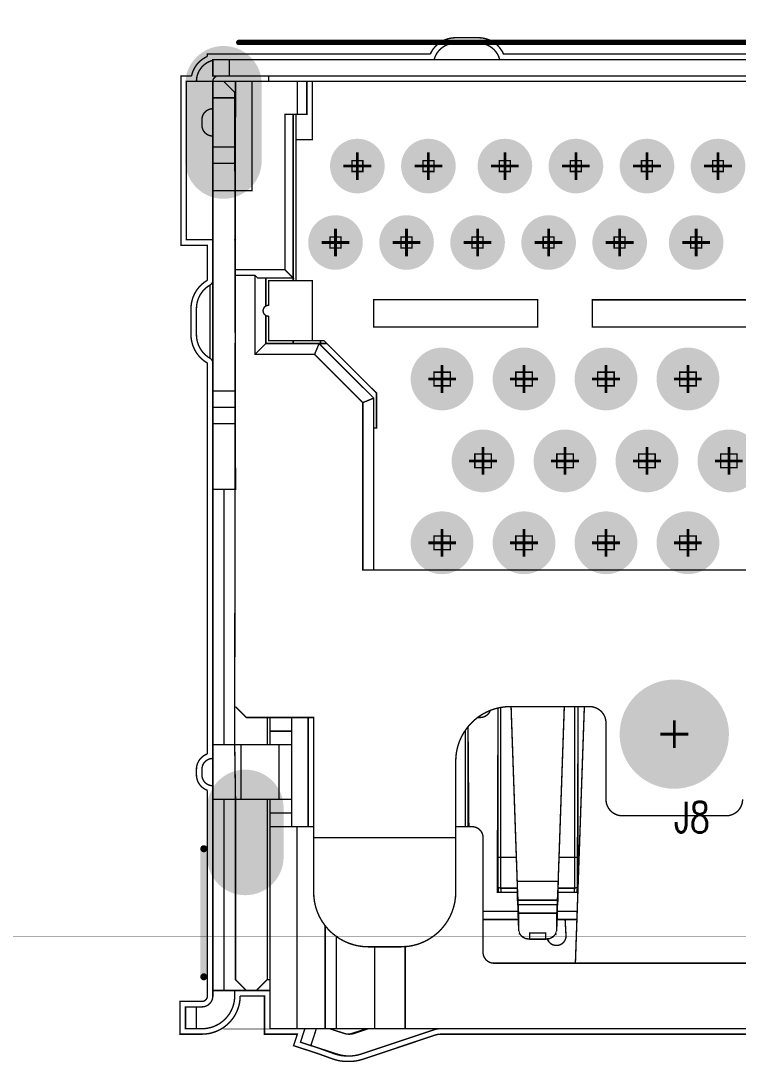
# Model space of a CAD drawing. Extents: x 0 to 100, y -2 to 79.
# Drawn here: x 11.63 to 24.75, y -2.31 to 16.77 of the extents above; entities that cross this region are included whole.
import ezdxf

# ---------------------------------------------------------------- set-up
doc = ezdxf.new("R2010")
doc.units = 0
doc.header["$MEASUREMENT"] = 0
doc.layers.get('0').update_dxf_attribs({"linetype": 'CONTINUOUS'})
for name, color, linetype in [('BOARD_OUTLINE_00', 183, 'CONTINUOUS'), ('DRIL_NPLTE_THRU_01', 34, 'CONTINUOUS'), ('DRIL_NPLTE_THRU_02', 1, 'CONTINUOUS'), ('DRIL_NPLTE_THRU_03', 3, 'CONTINUOUS'), ('DRIL_NPLTE_THRU_04', 146, 'CONTINUOUS'), ('DRIL_NPLTE_THRU_05', 5, 'CONTINUOUS'), ('DRIL_NPLTE_THRU_06', 176, 'CONTINUOUS'), ('DRIL_PLTE_THRU_01', 34, 'CONTINUOUS'), ('DRIL_PLTE_THRU_02', 1, 'CONTINUOUS'), ('DRIL_PLTE_THRU_03', 3, 'CONTINUOUS'), ('DRIL_PLTE_THRU_04', 146, 'CONTINUOUS'), ('DRIL_PLTE_THRU_05', 5, 'CONTINUOUS'), ('DRIL_PLTE_THRU_06', 176, 'CONTINUOUS'), ('DRIL_SYMBOL', 183, 'CONTINUOUS'), ('PADS_BOT', 5, 'CONTINUOUS'), ('PADS_INNER', 43, 'CONTINUOUS'), ('PADS_TOP', 43, 'CONTINUOUS'), ('PART_NAME_26', 2, 'CONTINUOUS'), ('PART_TOP_2DLINE_01', 23, 'CONTINUOUS'), ('PART_TOP_2DLINE_15', 96, 'CONTINUOUS'), ('PART_TOP_2DLINE_26', 2, 'CONTINUOUS')]:
    doc.layers.add(name, color=color, linetype=linetype)
doc.styles.add('W0$0499993333', font='simplex', dxfattribs={"width": 0.75})

# ---------------------------------------------------------------- blocks, each defined once
blk = doc.blocks.new('BOARD_462')
at = {"layer": 'BOARD_OUTLINE_00', "const_width": 0.01}
blk.add_lwpolyline([(0, 0.5, 0.48073), (0.5, 0), (99.5, 0, 0.235929), (100, 0.5), (100, 78.5, 0.414214), (99.5, 79), (0.5, 79, 0.414214), (0, 78.5)], format="xyb", close=True, dxfattribs=at)
blk = doc.blocks.new('SMOOTH_0$0254')
at = {"const_width": 0.0127}
blk.add_lwpolyline([(-0.00635, 0, 1), (0.00635, 0, 1)], format="xyb", close=True, dxfattribs=at)
blk = doc.blocks.new('SMOOTH_0$1299993333')
at = {"const_width": 0.065}
blk.add_lwpolyline([(-0.032, 0, 1), (0.032, 0, 1)], format="xyb", close=True, dxfattribs=at)
blk = doc.blocks.new('SMOOTH_0$01')
at = {"const_width": 0.005}
blk.add_lwpolyline([(-0.0025, 0, 1), (0.0025, 0, 1)], format="xyb", close=True, dxfattribs=at)
blk = doc.blocks.new('SMOOTH_0$1')
at = {"const_width": 0.05}
blk.add_lwpolyline([(-0.025, 0, 1), (0.025, 0, 1)], format="xyb", close=True, dxfattribs=at)
blk = doc.blocks.new('PART_BODY_TOP_436')
at = {"layer": 'PART_TOP_2DLINE_01', "const_width": 0.01}
blk.add_lwpolyline([(-8.25, -3.6), (8.25, -3.6)], dxfattribs=at)
at = {"layer": 'PART_TOP_2DLINE_15', "const_width": 0.0254}
for points in [[(3.134, 14.255), (-3.124, 14.255, 0.298113), (-3.582, 14.555), (-4.008, 14.555, 0.298113), (-4.466, 14.255), (-8.545, 14.255), (-8.545, 14.213, 0.244236), (-8.835, 13.855), (-9.03, 13.855), (-9.03, 10.755), (-8.545, 10.755), (-8.545, 10.113, 0.267482), (-8.845, 9.594), (-8.845, 9.116, 0.267482), (-8.545, 8.597), (-8.545, 1.438, 0.317699), (-8.745, 1.155), (-8.745, 1.055, 0.317699), (-8.545, 0.772), (-8.545, -2.995, -0.414214), (-8.645, -3.095), (-9.045, -3.095), (-9.045, -3.695), (-8.645, -3.695, 0.414214), (-7.945, -2.995), (-7.5, -2.995), (-7.5, -3.695), (-6.899, -3.695), (-6.967, -3.906), (-6.524, -4.05), (-6.258, -4.147, 0.092767), (-5.968, -4.195), (-5.968, -4.195, 0.08617), (-5.698, -4.154), (-4.371, -3.71, -0.080458), (-4.276, -3.695), (4.282, -3.695, -0.077385)], [(-4.395, 14.155, -0.341889), (-4.008, 14.455), (-3.582, 14.455, -0.341889), (-3.195, 14.155)], [(-8.444, 14.143, 0.342377), (-8.745, 13.755)], [(-8.045, -2.895), (-8.045, -2.995, -0.414214), (-8.645, -3.595), (-8.945, -3.595), (-8.945, -3.195), (-8.645, -3.195, 0.414214), (-8.445, -2.995), (-8.445, 13.755, -0.30049), (-8.384, 13.847)], [(-8.495, 10.027, 0.265612), (-8.445, 10.113)], [(-6.625, 9.005), (-6.625, 10.105), (-7.425, 10.105), (-7.425, 9.655, 1), (-7.425, 9.455), (-7.425, 9.005), (-6.409, 9.005), (-5.45, 8.046), (-5.45, 7.405), (-5.5, 7.405)], [(-8.451, 8.631, 0.174978), (-8.495, 8.683)], [(1.25, 0.605, -0.414214), (0.95, 0.305), (-0.95, 0.305, -0.414214), (-1.25, 0.605), (-1.25, 2.005, 0.414214), (-1.55, 2.305), (-3, 2.305, 0.414214), (-4, 1.305), (-4, -1.095, -0.414214), (-5, -2.095), (-5.6, -2.095, -0.414214), (-6.6, -1.095), (-6.6, 2.105), (-7.83, 2.105), (-8.03, 2.305)], [(-3.37, 2.226, -0.299539), (-3.554, 2.105), (-3.595, 2.105)], [(-8.445, 0.855, -0.414214), (-8.645, 1.055), (-8.645, 1.155, -0.414214), (-8.445, 1.355)], [(-4, 0.105), (-3.7, 0.105, -0.414214), (-3.5, -0.095), (-3.5, -2.195, 0.414214), (-3.3, -2.395), (3.3, -2.395, 0.414214), (3.5, -2.195), (3.5, -0.095, -0.414214), (3.7, 0.105), (4, 0.105)], [(-2.3, -1.99), (-2.324, -1.948, 0.881619), (-1.982, -1.886), (-1.998, -1.595)], [(-4.325, -3.598, 0.05022), (-4.403, -3.616), (-5.729, -4.059, -0.160622), (-6.168, -4.061), (-6.841, -3.842), (-6.761, -3.595)], [(-6.307, -3.595), (-6.044, -3.68, 0.160622), (-5.856, -3.68), (-5.603, -3.595)], [(-5.955, -3.694, 0.05372), (-5.892, -3.68), (-5.629, -3.595)], [(-6.029, -4.094, -0.071681), (-6.224, -4.053), (-6.491, -3.956)]]:
    blk.add_lwpolyline(points, format="xyb", dxfattribs=at)
for points in [[(8.455, 13.855), (8.455, 14.155), (-8.445, 14.155), (-8.445, 13.855)], [(-5.7, 12.105), (-5.7, 12.305), (-5.9, 12.305), (-5.9, 12.105)], [(-4.4, 12.105), (-4.4, 12.305), (-4.6, 12.305), (-4.6, 12.105)], [(-3, 12.105), (-3, 12.305), (-3.2, 12.305), (-3.2, 12.105)], [(-1.7, 12.105), (-1.7, 12.305), (-1.9, 12.305), (-1.9, 12.105)], [(-0.4, 12.105), (-0.4, 12.305), (-0.6, 12.305), (-0.6, 12.105)], [(0.9, 12.105), (0.9, 12.305), (0.7, 12.305), (0.7, 12.105)], [(-6.3, 10.705), (-6.1, 10.705), (-6.1, 10.905), (-6.3, 10.905)], [(-4.8, 10.705), (-4.8, 10.905), (-5, 10.905), (-5, 10.705)], [(-3.5, 10.705), (-3.5, 10.905), (-3.7, 10.905), (-3.7, 10.705)], [(-2.2, 10.705), (-2.2, 10.905), (-2.4, 10.905), (-2.4, 10.705)], [(-0.9, 10.705), (-0.9, 10.905), (-1.1, 10.905), (-1.1, 10.705)], [(0.5, 10.705), (0.5, 10.905), (0.3, 10.905), (0.3, 10.705)], [(-2.5, 9.257), (-2.5, 9.757), (-5.5, 9.757), (-5.5, 9.257)], [(1.5, 9.255), (1.5, 9.755), (-1.5, 9.755), (-1.5, 9.255)], [(-4.4, 8.18), (-4.1, 8.18), (-4.1, 8.43), (-4.4, 8.43)], [(-2.9, 8.18), (-2.6, 8.18), (-2.6, 8.43), (-2.9, 8.43)], [(-1.1, 8.18), (-1.1, 8.43), (-1.4, 8.43), (-1.4, 8.18)], [(0.4, 8.18), (0.4, 8.43), (0.1, 8.43), (0.1, 8.18)], [(-3.65, 6.68), (-3.35, 6.68), (-3.35, 6.93), (-3.65, 6.93)], [(-2.15, 6.68), (-1.85, 6.68), (-1.85, 6.93), (-2.15, 6.93)], [(-0.35, 6.68), (-0.35, 6.93), (-0.65, 6.93), (-0.65, 6.68)], [(1.15, 6.68), (1.15, 6.93), (0.85, 6.93), (0.85, 6.68)], [(-4.4, 5.18), (-4.1, 5.18), (-4.1, 5.43), (-4.4, 5.43)], [(-2.9, 5.18), (-2.6, 5.18), (-2.6, 5.43), (-2.9, 5.43)], [(-1.4, 5.18), (-1.1, 5.18), (-1.1, 5.43), (-1.4, 5.43)], [(0.4, 5.18), (0.4, 5.43), (0.1, 5.43), (0.1, 5.18)]]:
    blk.add_lwpolyline(points, close=True, dxfattribs=at)
for points in [[(-8.145, 13.855), (-8.145, 14.155)], [(8.455, 10.855), (8.93, 10.855), (8.93, 13.755), (-8.445, 13.755)], [(-8.245, 13.755), (-8.045, 13.555), (-8.03, 6.285), (-8.445, 6.285)], [(-8.445, 11.755), (-8.03, 11.755), (-7.73, 11.755), (-7.73, 13.755)], [(-8.03, 13.755), (-8.045, 1.605), (-8.03, 0.605), (-8.03, -2.695), (-7.83, -2.895)], [(-7.425, 13.755), (-7.425, 13.855)], [(-6.725, 13.755), (-6.725, 13.155), (-7.125, 13.155), (-7.125, 10.305)], [(-6.625, 13.755), (-6.625, 12.69), (-6.925, 12.69)], [(-6.898, 13.155), (-6.898, 13.755)], [(-8.445, 13.455), (-8.045, 13.455)], [(-6.975, 10.105), (-6.975, 13.155)], [(-6.925, 10.105), (-6.925, 13.155)], [(-8.445, 12.555), (-8.045, 12.555)], [(-8.445, 12.255), (-8.045, 12.255)], [(-8.045, 10.855), (-8.03, 10.855)], [(-8.03, 10.305), (-7.125, 10.305), (-6.975, 10.155), (-7.625, 10.155), (-7.675, 10.205), (-8.03, 10.205)], [(7.675, 10.205), (7.675, 8.755), (6.583, 8.755), (5.7, 7.872), (5.7, 4.805), (-5.7, 4.805), (-5.7, 7.872), (-6.583, 8.755), (-7.675, 8.755), (-7.675, 10.205)], [(-7.475, 9.642), (-7.475, 10.155)], [(-7.475, 8.955), (-7.475, 9.468)], [(-7.675, 8.755), (-7.475, 8.955), (-6.5, 8.955), (-5.5, 7.955), (-5.5, 4.805)], [(-6.975, 8.955), (-6.975, 9.005)], [(-6.359, 8.955), (-6.5, 8.955), (-6.583, 8.755)], [(-6.475, 8.93), (-6.475, 9.005)], [(-8.445, 8.085), (-8.045, 8.085)], [(-5.7, 7.872), (-5.5, 7.955)], [(-8.445, 7.785), (-8.045, 7.785)], [(-8.445, 7.485), (-8.045, 7.485)], [(-8.24, 1.605), (-8.24, 6.285)], [(-2.873, -1.095), (-3.24, -1.095), (-3.225, 2.279), (-3.225, -1.001), (-3.225, -1.007), (-3.175, -1.021), (-2.874, -1.021)], [(-3.175, 2.285), (-3.175, -1.021), (-3.169, -1.095)], [(-2.125, -0.895), (-2.875, -0.895), (-2.987, 2.305)], [(-2.875, -0.895), (-2.871, -1.178), (-2.87, -1.241), (-2.864, -1.325), (-2.136, -1.325), (-2.13, -1.241), (-2.127, -1.095), (-2.125, -0.895), (-2.013, 2.305)], [(-2.127, -1.095), (-1.783, -1.095), (-1.775, -1.007), (-1.775, -1.001), (-1.76, 2.305), (-1.76, -0.967)], [(-1.831, -1.095), (-1.825, -1.021), (-1.825, 2.305)], [(-1.81, -2.395), (-1.646, 2.305)], [(-7.45, 1.605), (-7.45, 2.105)], [(-7.4, 1.605), (-7.4, 2.105)], [(-7, 0.105), (-7, 2.105)], [(-6.7, 0.105), (-6.7, 2.105)], [(-3.76, 0.105), (-3.775, 1.935), (-3.775, 0.105)], [(-7.4, 1.855), (-7, 1.855)], [(-3.825, 0.105), (-3.825, 1.86)], [(-8.445, 1.605), (-7, 1.605)], [(-7.928, 0.605), (-7.928, 1.605)], [(-7.234, 0.605), (-7.234, 1.605)], [(-8.445, 0.605), (-7, 0.605)], [(-8.24, -2.895), (-8.24, 0.605)], [(-7.65, -2.895), (-7.45, -2.695), (-7.45, 0.605)], [(-7.4, 0.605), (-7.4, -3.595), (7.4, -3.595), (7.4, 0.605)], [(-7.4, 0.355), (-7, 0.355)], [(-7.4, 0.105), (-6.6, 0.105)], [(-6.905, -3.595), (-6.905, 0.105)], [(-6.6, -0.095), (-4, -0.095)], [(-3.24, -0.395), (-3.225, -0.395)], [(-2.89, -0.457), (-3.175, -0.457), (-3.225, -0.455)], [(-1.775, -0.455), (-1.825, -0.457), (-2.11, -0.457)], [(-1.775, -0.395), (-1.76, -0.395)], [(-2.847, -1.797), (-2.847, -1.608), (-2.85, -1.479), (-2.857, -1.325), (-2.857, -1.554), (-2.847, -1.797), (-2.829, -1.858), (-2.786, -1.909), (-2.722, -1.943), (-2.647, -1.955), (-2.353, -1.955), (-2.353, -1.84), (-2.647, -1.84), (-2.647, -1.955)], [(-2.85, -1.479), (-2.15, -1.479), (-2.143, -1.325), (-2.143, -1.554)], [(-3.225, -1.007), (-3.217, -1.095)], [(-2.126, -1.021), (-1.825, -1.021), (-1.775, -1.007)], [(-2.87, -1.241), (-2.13, -1.241)], [(-3.5, -1.445), (-2.858, -1.445)], [(-2.86, -1.348), (-2.857, -1.554)], [(-2.353, -1.955), (-2.278, -1.943), (-2.214, -1.909), (-2.171, -1.858), (-2.153, -1.797), (-2.143, -1.554), (-2.14, -1.348)], [(-2.153, -1.797), (-2.153, -1.608), (-2.15, -1.479)], [(-2.142, -1.445), (-1.777, -1.445)], [(-6.389, -3.595), (-6.389, -1.708)], [(-3.5, -1.595), (-2.855, -1.595)], [(-2.145, -1.595), (-1.782, -1.595)], [(-6.187, -3.595), (-6.187, -1.9)], [(-5.482, -3.595), (-5.482, -2.095)], [(-4.925, -3.595), (-4.925, -2.087)], [(-7.45, -2.695), (-7.4, -2.695)], [(-8.445, -2.895), (-7.4, -2.895)], [(-8.745, -3.595), (-8.745, -3.195)], [(-6.651, -3.904), (-6.551, -3.595)]]:
    blk.add_lwpolyline(points, dxfattribs=at)
for points in [[(-8.445, 13.255, 0.414214), (-8.645, 13.055), (-8.645, 12.955, 0.414214), (-8.445, 12.755), (-8.45, 10.855), (-8.93, 10.855), (-8.93, 13.755), (-8.45, 13.755)], [(-8.745, 9.116, 0.267949), (-8.495, 8.683), (-8.495, 10.027, 0.267949), (-8.745, 9.594)]]:
    blk.add_lwpolyline(points, format="xyb", close=True, dxfattribs=at)
at = {"layer": 'PART_TOP_2DLINE_26'}
for points, const_width in [([(-7.97, 14.47), (7.94, 14.47)], 0.1), ([(-8.61, -2.645), (-8.61, -0.299)], 0.13)]:
    blk.add_lwpolyline(points, dxfattribs=dict(at, const_width=const_width))
at = {"layer": 'PART_TOP_2DLINE_01'}
blk.add_blockref('SMOOTH_0$01', (-8.25, -3.6), dxfattribs=at)
at = {"layer": 'PART_TOP_2DLINE_15'}
for p in [(-3.582, 14.555), (-4.008, 14.455), (-8.445, 14.155), (-8.444, 14.143), (-8.145, 14.155), (-4.395, 14.155), (-3.124, 14.255), (-8.745, 13.755), (-8.445, 13.855), (-8.445, 13.755), (-8.245, 13.755), (-8.145, 13.855), (-8.03, 13.755), (-7.425, 13.855), (-7.425, 13.755), (-6.898, 13.755), (-6.725, 13.755), (-6.625, 13.755), (-8.045, 13.555), (-8.445, 13.455), (-8.045, 13.455), (-8.445, 13.255), (-7.125, 13.155), (-6.975, 13.155), (-6.925, 13.155), (-6.898, 13.155), (-6.725, 13.155), (-8.645, 13.055), (-6.925, 12.69), (-6.625, 12.69), (-8.445, 12.555), (-8.045, 12.555), (-8.445, 12.255), (-8.045, 12.255), (-5.9, 12.305), (-5.7, 12.305), (-4.6, 12.305), (-4.4, 12.305), (-3.2, 12.305), (-3, 12.305), (-1.9, 12.305), (-1.7, 12.305), (-0.6, 12.305), (-0.4, 12.305), (0.7, 12.305), (0.9, 12.305), (-5.9, 12.105), (-5.7, 12.105), (-4.6, 12.105), (-4.4, 12.105), (-3.2, 12.105), (-3, 12.105), (-1.9, 12.105), (-1.7, 12.105), (-0.6, 12.105), (-0.4, 12.105), (0.7, 12.105), (0.9, 12.105), (-8.445, 11.755), (-8.03, 11.755), (-6.3, 10.905), (-6.1, 10.905), (-5, 10.905), (-4.8, 10.905), (-3.7, 10.905), (-3.5, 10.905), (-2.4, 10.905), (-2.2, 10.905), (-1.1, 10.905), (-0.9, 10.905), (0.3, 10.905), (0.5, 10.905), (-8.045, 10.855), (-8.03, 10.855), (-6.3, 10.705), (-6.1, 10.705), (-5, 10.705), (-4.8, 10.705), (-3.7, 10.705), (-3.5, 10.705), (-2.4, 10.705), (-2.2, 10.705), (-1.1, 10.705), (-0.9, 10.705), (0.3, 10.705), (0.5, 10.705), (-8.03, 10.305), (-7.125, 10.305), (-7.125, 10.305), (-8.445, 10.113), (-8.03, 10.205), (-7.675, 10.205), (-7.675, 10.205), (-7.625, 10.155), (-7.475, 10.155), (-7.425, 10.105), (-6.975, 10.155), (-6.975, 10.105), (-6.925, 10.105), (-6.625, 10.105), (-8.495, 10.027), (-8.495, 10.027), (-5.5, 9.757), (-2.5, 9.757), (-1.5, 9.755), (-8.745, 9.594), (-7.475, 9.642), (-7.425, 9.655), (-7.475, 9.468), (-7.425, 9.455), (-5.5, 9.257), (-2.5, 9.257), (-1.5, 9.255), (-8.745, 9.116), (-7.475, 8.955), (-7.475, 8.955), (-7.425, 9.005), (-6.975, 9.005), (-6.975, 8.955), (-6.625, 9.005), (-6.5, 8.955), (-6.5, 8.955), (-6.475, 9.005), (-6.409, 9.005), (-6.359, 8.955), (-6.475, 8.93), (-8.495, 8.683), (-8.495, 8.683), (-8.451, 8.631), (-7.675, 8.755), (-7.675, 8.755), (-6.583, 8.755), (-6.583, 8.755), (-4.4, 8.43), (-4.1, 8.43), (-2.9, 8.43), (-2.6, 8.43), (-1.4, 8.43), (-1.1, 8.43), (0.1, 8.43), (0.4, 8.43), (-8.445, 8.085), (-8.045, 8.085), (-5.45, 8.046), (-4.4, 8.18), (-4.1, 8.18), (-2.9, 8.18), (-2.6, 8.18), (-1.4, 8.18), (-1.1, 8.18), (0.1, 8.18), (0.4, 8.18), (-5.7, 7.872), (-5.7, 7.872), (-5.5, 7.955), (-5.5, 7.955), (-8.445, 7.785), (-8.045, 7.785), (-8.445, 7.485), (-8.045, 7.485), (-5.5, 7.405), (-5.45, 7.405), (-3.65, 6.93), (-3.35, 6.93), (-2.15, 6.93), (-1.85, 6.93), (-0.65, 6.93), (-0.35, 6.93), (0.85, 6.93), (1.15, 6.93), (-3.65, 6.68), (-3.35, 6.68), (-2.15, 6.68), (-1.85, 6.68), (-0.65, 6.68), (-0.35, 6.68), (0.85, 6.68), (1.15, 6.68), (-8.445, 6.285), (-8.24, 6.285), (-8.03, 6.285), (-4.4, 5.43), (-4.1, 5.43), (-2.9, 5.43), (-2.6, 5.43), (-1.4, 5.43), (-1.1, 5.43), (0.1, 5.43), (0.4, 5.43), (-4.4, 5.18), (-4.1, 5.18), (-2.9, 5.18), (-2.6, 5.18), (-1.4, 5.18), (-1.1, 5.18), (0.1, 5.18), (0.4, 5.18), (-5.7, 4.805), (-5.5, 4.805), (-3.225, 2.279), (-3.175, 2.285), (-2.987, 2.305), (-1.825, 2.305), (-1.646, 2.305), (-7.45, 2.105), (-7.4, 2.105), (-7, 2.105), (-6.7, 2.105), (-3.554, 2.105), (-3.37, 2.226), (-3.775, 1.935), (-7.4, 1.855), (-7, 1.855), (-3.825, 1.86), (-8.445, 1.605), (-8.24, 1.605), (-8.045, 1.605), (-7.928, 1.605), (-7.45, 1.605), (-7.4, 1.605), (-7.234, 1.605), (-7, 1.605), (-8.645, 1.055), (-8.445, 0.855), (-8.445, 0.605), (-8.24, 0.605), (-7.928, 0.605), (-7.45, 0.605), (-7.4, 0.605), (-7.234, 0.605), (-7, 0.605), (-7.4, 0.355), (-7, 0.355), (-7.4, 0.105), (-7, 0.105), (-6.905, 0.105), (-6.7, 0.105), (-6.6, 0.105), (-4, 0.105), (-3.825, 0.105), (-3.775, 0.105), (-3.76, 0.105), (-3.7, 0.105), (-6.6, -0.095), (-4, -0.095), (-3.24, -0.395), (-3.225, -0.395), (-3.225, -0.455), (-3.175, -0.457), (-2.89, -0.457), (-2.11, -0.457), (-1.825, -0.457), (-1.775, -0.395), (-1.775, -0.455), (-1.76, -0.395), (-2.875, -0.895), (-2.875, -0.895), (-2.125, -0.895), (-3.24, -1.095), (-3.225, -1.001), (-3.225, -1.007), (-3.217, -1.095), (-3.175, -1.021), (-3.169, -1.095), (-2.873, -1.095), (-2.127, -1.095), (-2.126, -1.021), (-1.831, -1.095), (-1.825, -1.021), (-1.825, -1.021), (-1.783, -1.095), (-1.775, -1.001), (-1.775, -1.007), (-1.775, -1.007), (-2.871, -1.178), (-2.87, -1.241), (-2.857, -1.325), (-2.143, -1.325), (-2.13, -1.241), (-3.5, -1.445), (-2.86, -1.348), (-2.858, -1.445), (-2.85, -1.479), (-2.85, -1.479), (-2.15, -1.479), (-2.15, -1.479), (-2.142, -1.445), (-2.14, -1.348), (-1.777, -1.445), (-6.389, -1.708), (-3.5, -1.595), (-2.857, -1.554), (-2.857, -1.554), (-2.855, -1.595), (-2.847, -1.608), (-2.153, -1.608), (-2.145, -1.595), (-2.143, -1.554), (-2.143, -1.554), (-1.782, -1.595), (-6.187, -1.9), (-2.847, -1.797), (-2.847, -1.797), (-2.829, -1.858), (-2.786, -1.909), (-2.647, -1.84), (-2.353, -1.84), (-2.214, -1.909), (-2.171, -1.858), (-2.153, -1.797), (-2.153, -1.797), (-1.982, -1.886), (-5.482, -2.095), (-4.925, -2.087), (-2.722, -1.943), (-2.647, -1.955), (-2.647, -1.955), (-2.353, -1.955), (-2.353, -1.955), (-2.324, -1.948), (-2.3, -1.99), (-2.278, -1.943), (-1.81, -2.395), (-7.45, -2.695), (-7.45, -2.695), (-7.4, -2.695), (-8.445, -2.895), (-8.24, -2.895), (-8.045, -2.895), (-8.045, -2.995), (-7.65, -2.895), (-7.4, -2.895), (-8.745, -3.195), (-8.745, -3.595), (-7.4, -3.595), (-6.905, -3.595), (-6.551, -3.595), (-6.389, -3.595), (-6.307, -3.595), (-6.187, -3.595), (-5.482, -3.595), (-4.925, -3.595), (-4.403, -3.616), (-4.325, -3.598), (-6.044, -3.68), (-5.955, -3.694), (-5.892, -3.68), (-6.651, -3.904), (-6.224, -4.053), (-6.029, -4.094)]:
    blk.add_blockref('SMOOTH_0$0254', p, dxfattribs=at)
at = {"layer": 'PART_TOP_2DLINE_26'}
for name, p in [('SMOOTH_0$1', (-7.97, 14.47)), ('SMOOTH_0$1299993333', (-8.61, -0.299)), ('SMOOTH_0$1299993333', (-8.61, -2.645))]:
    blk.add_blockref(name, p, dxfattribs=at)
blk = doc.blocks.new('DRIL_SYMBOL_0$8')
at = {"layer": 'DRIL_SYMBOL', "const_width": 0.0508}
for points in [[(0, -0.254), (0, 0.254)], [(-0.254, 0), (0.254, 0)]]:
    blk.add_lwpolyline(points, dxfattribs=at)
blk = doc.blocks.new('DRIL_HOLE_0$8')
at = {"const_width": 0.4}
blk.add_lwpolyline([(-0.2, 0, 1), (0.2, 0, 1)], format="xyb", close=True, dxfattribs=at)
blk.add_blockref('DRIL_SYMBOL_0$8', (0, 0))
blk = doc.blocks.new('PAD_29')
at = {"const_width": 0.575}
blk.add_lwpolyline([(0, -0.2875, 1), (0, 0.2875, 1)], format="xyb", close=True, dxfattribs=at)
blk = doc.blocks.new('STK_TOP_126')
at = {"layer": 'DRIL_PLTE_THRU_01'}
blk.add_blockref('DRIL_HOLE_0$8', (0, 0), dxfattribs=at)
at = {"layer": 'DRIL_PLTE_THRU_02'}
blk.add_blockref('DRIL_HOLE_0$8', (0, 0), dxfattribs=at)
at = {"layer": 'DRIL_PLTE_THRU_03'}
blk.add_blockref('DRIL_HOLE_0$8', (0, 0), dxfattribs=at)
at = {"layer": 'DRIL_PLTE_THRU_04'}
blk.add_blockref('DRIL_HOLE_0$8', (0, 0), dxfattribs=at)
at = {"layer": 'DRIL_PLTE_THRU_05'}
blk.add_blockref('DRIL_HOLE_0$8', (0, 0), dxfattribs=at)
at = {"layer": 'DRIL_PLTE_THRU_06'}
blk.add_blockref('DRIL_HOLE_0$8', (0, 0), dxfattribs=at)
at = {"layer": 'PADS_BOT'}
blk.add_blockref('PAD_29', (0, 0), dxfattribs=at)
at = {"layer": 'PADS_INNER'}
blk.add_blockref('PAD_29', (0, 0), dxfattribs=at)
at = {"layer": 'PADS_TOP'}
blk.add_blockref('PAD_29', (0, 0), dxfattribs=at)
blk = doc.blocks.new('DRIL_SYMBOL_0$6')
at = {"layer": 'DRIL_SYMBOL', "const_width": 0.0508}
for points in [[(0, -0.254), (0, 0.254)], [(-0.254, 0), (0.254, 0)]]:
    blk.add_lwpolyline(points, dxfattribs=at)
blk = doc.blocks.new('DRIL_HOLE_0$6')
at = {"const_width": 0.3}
blk.add_lwpolyline([(-0.15, 0, 1), (0.15, 0, 1)], format="xyb", close=True, dxfattribs=at)
blk.add_blockref('DRIL_SYMBOL_0$6', (0, 0))
blk = doc.blocks.new('PAD_30')
at = {"const_width": 0.5}
blk.add_lwpolyline([(0, -0.25, 1), (0, 0.25, 1)], format="xyb", close=True, dxfattribs=at)
blk = doc.blocks.new('STK_TOP_125')
at = {"layer": 'DRIL_PLTE_THRU_01'}
blk.add_blockref('DRIL_HOLE_0$6', (0, 0), dxfattribs=at)
at = {"layer": 'DRIL_PLTE_THRU_02'}
blk.add_blockref('DRIL_HOLE_0$6', (0, 0), dxfattribs=at)
at = {"layer": 'DRIL_PLTE_THRU_03'}
blk.add_blockref('DRIL_HOLE_0$6', (0, 0), dxfattribs=at)
at = {"layer": 'DRIL_PLTE_THRU_04'}
blk.add_blockref('DRIL_HOLE_0$6', (0, 0), dxfattribs=at)
at = {"layer": 'DRIL_PLTE_THRU_05'}
blk.add_blockref('DRIL_HOLE_0$6', (0, 0), dxfattribs=at)
at = {"layer": 'DRIL_PLTE_THRU_06'}
blk.add_blockref('DRIL_HOLE_0$6', (0, 0), dxfattribs=at)
at = {"layer": 'PADS_BOT'}
blk.add_blockref('PAD_30', (0, 0), dxfattribs=at)
at = {"layer": 'PADS_INNER'}
blk.add_blockref('PAD_30', (0, 0), dxfattribs=at)
at = {"layer": 'PADS_TOP'}
blk.add_blockref('PAD_30', (0, 0), dxfattribs=at)
blk = doc.blocks.new('DRIL_SLOT_0003100066000000900')
at = {"const_width": 0.4}
blk.add_lwpolyline([(0.2, -0.45), (0.2, 0.45, 1), (-0.2, 0.45), (-0.2, -0.45, 1)], format="xyb", close=True, dxfattribs=at)
blk = doc.blocks.new('PAD_31')
at = {"const_width": 0.7}
blk.add_lwpolyline([(-0.45, -0.35), (0.45, -0.35, 1), (0.45, 0.35), (-0.45, 0.35, 1)], format="xyb", close=True, dxfattribs=at)
blk = doc.blocks.new('STK_TOP_127')
at = {"layer": 'DRIL_PLTE_THRU_01'}
blk.add_blockref('DRIL_SLOT_0003100066000000900', (0, 0), dxfattribs=at)
at = {"layer": 'DRIL_PLTE_THRU_02'}
blk.add_blockref('DRIL_SLOT_0003100066000000900', (0, 0), dxfattribs=at)
at = {"layer": 'DRIL_PLTE_THRU_03'}
blk.add_blockref('DRIL_SLOT_0003100066000000900', (0, 0), dxfattribs=at)
at = {"layer": 'DRIL_PLTE_THRU_04'}
blk.add_blockref('DRIL_SLOT_0003100066000000900', (0, 0), dxfattribs=at)
at = {"layer": 'DRIL_PLTE_THRU_05'}
blk.add_blockref('DRIL_SLOT_0003100066000000900', (0, 0), dxfattribs=at)
at = {"layer": 'DRIL_PLTE_THRU_06'}
blk.add_blockref('DRIL_SLOT_0003100066000000900', (0, 0), dxfattribs=at)
at = {"layer": 'PADS_BOT', "rotation": 90}
blk.add_blockref('PAD_31', (0, 0), dxfattribs=at)
at = {"layer": 'PADS_INNER', "rotation": 90}
blk.add_blockref('PAD_31', (0, 0), dxfattribs=at)
at = {"layer": 'PADS_TOP', "rotation": 90}
blk.add_blockref('PAD_31', (0, 0), dxfattribs=at)
blk = doc.blocks.new('DRIL_SLOT_0003100078000000900')
at = {"const_width": 0.4}
blk.add_lwpolyline([(0.2, -0.6), (0.2, 0.6, 1), (-0.2, 0.6), (-0.2, -0.6, 1)], format="xyb", close=True, dxfattribs=at)
blk = doc.blocks.new('PAD_32')
at = {"const_width": 0.7}
blk.add_lwpolyline([(-0.7, -0.35), (0.7, -0.35, 1), (0.7, 0.35), (-0.7, 0.35, 1)], format="xyb", close=True, dxfattribs=at)
blk = doc.blocks.new('STK_TOP_128')
at = {"layer": 'DRIL_PLTE_THRU_01'}
blk.add_blockref('DRIL_SLOT_0003100078000000900', (0, 0), dxfattribs=at)
at = {"layer": 'DRIL_PLTE_THRU_02'}
blk.add_blockref('DRIL_SLOT_0003100078000000900', (0, 0), dxfattribs=at)
at = {"layer": 'DRIL_PLTE_THRU_03'}
blk.add_blockref('DRIL_SLOT_0003100078000000900', (0, 0), dxfattribs=at)
at = {"layer": 'DRIL_PLTE_THRU_04'}
blk.add_blockref('DRIL_SLOT_0003100078000000900', (0, 0), dxfattribs=at)
at = {"layer": 'DRIL_PLTE_THRU_05'}
blk.add_blockref('DRIL_SLOT_0003100078000000900', (0, 0), dxfattribs=at)
at = {"layer": 'DRIL_PLTE_THRU_06'}
blk.add_blockref('DRIL_SLOT_0003100078000000900', (0, 0), dxfattribs=at)
at = {"layer": 'PADS_BOT', "rotation": 90}
blk.add_blockref('PAD_32', (0, 0), dxfattribs=at)
at = {"layer": 'PADS_INNER', "rotation": 90}
blk.add_blockref('PAD_32', (0, 0), dxfattribs=at)
at = {"layer": 'PADS_TOP', "rotation": 90}
blk.add_blockref('PAD_32', (0, 0), dxfattribs=at)
blk = doc.blocks.new('DRIL_SYMBOL_2')
at = {"layer": 'DRIL_SYMBOL', "const_width": 0.0508}
for points in [[(0, -0.254), (0, 0.254)], [(-0.254, 0), (0.254, 0)]]:
    blk.add_lwpolyline(points, dxfattribs=at)
blk = doc.blocks.new('DRIL_HOLE_2')
at = {"const_width": 1}
blk.add_lwpolyline([(-0.5, 0, 1), (0.5, 0, 1)], format="xyb", close=True, dxfattribs=at)
blk.add_blockref('DRIL_SYMBOL_2', (0, 0))
blk = doc.blocks.new('STK_TOP_129')
at = {"layer": 'DRIL_NPLTE_THRU_01'}
blk.add_blockref('DRIL_HOLE_2', (0, 0), dxfattribs=at)
at = {"layer": 'DRIL_NPLTE_THRU_02'}
blk.add_blockref('DRIL_HOLE_2', (0, 0), dxfattribs=at)
at = {"layer": 'DRIL_NPLTE_THRU_03'}
blk.add_blockref('DRIL_HOLE_2', (0, 0), dxfattribs=at)
at = {"layer": 'DRIL_NPLTE_THRU_04'}
blk.add_blockref('DRIL_HOLE_2', (0, 0), dxfattribs=at)
at = {"layer": 'DRIL_NPLTE_THRU_05'}
blk.add_blockref('DRIL_HOLE_2', (0, 0), dxfattribs=at)
at = {"layer": 'DRIL_NPLTE_THRU_06'}
blk.add_blockref('DRIL_HOLE_2', (0, 0), dxfattribs=at)
at = {"layer": 'PADS_BOT'}
blk.add_blockref('PAD_29', (0, 0), dxfattribs=at)
at = {"layer": 'PADS_INNER'}
blk.add_blockref('PAD_29', (0, 0), dxfattribs=at)
at = {"layer": 'PADS_TOP'}
blk.add_blockref('PAD_29', (0, 0), dxfattribs=at)
blk = doc.blocks.new('SYM_TOP_43')
for name, p in [('PART_BODY_TOP_436', (0, 0)), ('STK_TOP_128', (-8.25, 13.005)), ('STK_TOP_125', (-5.8, 12.205)), ('STK_TOP_125', (-4.5, 12.205)), ('STK_TOP_125', (-3.1, 12.205)), ('STK_TOP_125', (-1.8, 12.205)), ('STK_TOP_125', (-0.5, 12.205)), ('STK_TOP_125', (0.8, 12.205)), ('STK_TOP_125', (-6.2, 10.805)), ('STK_TOP_125', (-4.9, 10.805)), ('STK_TOP_125', (-3.6, 10.805)), ('STK_TOP_125', (-2.3, 10.805)), ('STK_TOP_125', (-1, 10.805)), ('STK_TOP_125', (0.4, 10.805)), ('STK_TOP_126', (-4.25, 8.305)), ('STK_TOP_126', (-2.75, 8.305)), ('STK_TOP_126', (-1.25, 8.305)), ('STK_TOP_126', (0.25, 8.305)), ('STK_TOP_126', (-3.5, 6.805)), ('STK_TOP_126', (-2, 6.805)), ('STK_TOP_126', (-0.5, 6.805)), ('STK_TOP_126', (1, 6.805)), ('STK_TOP_126', (-4.25, 5.305)), ('STK_TOP_126', (-2.75, 5.305)), ('STK_TOP_126', (-1.25, 5.305)), ('STK_TOP_126', (0.25, 5.305)), ('STK_TOP_129', (0, 1.8)), ('STK_TOP_127', (-7.85, 0))]:
    blk.add_blockref(name, p)
blk = doc.blocks.new('PART_TOP_79')
blk.add_blockref('SYM_TOP_43', (0, 0))
at = {"layer": 'PART_NAME_26', "style": 'W0$0499993333', "width": 0.75}
blk.add_text('J8', height=0.56, dxfattribs=at).set_placement((0, 0))

msp = doc.modelspace()

# ---------------------------------------------------------------- block references
for name, p in [('BOARD_462', (-0.01, 0)), ('PART_TOP_79', (23.585, 1.9))]:
    msp.add_blockref(name, p)

doc.saveas('drawing.dxf')
